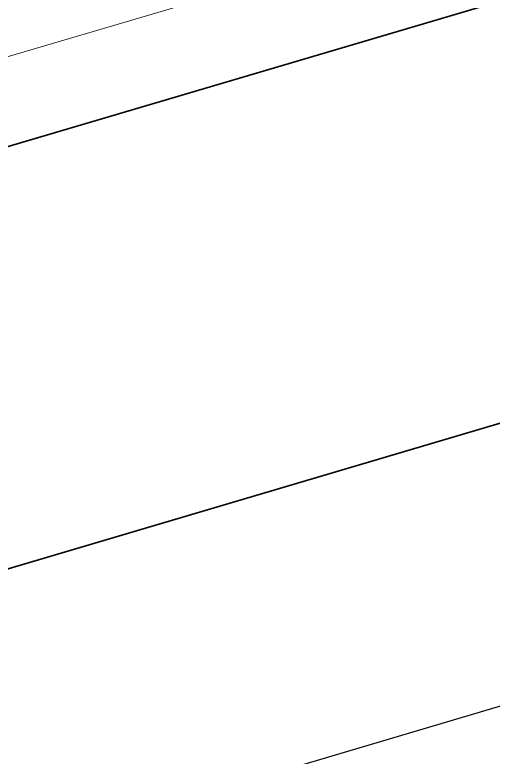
# Model space of a CAD drawing. Header units: millimetres. Extents: x 62878 to 70819, y -67946 to -61850.
# Drawn here: x 63859.95 to 63883.58, y -65544.27 to -65507.61 of the extents above; entities that cross this region are included whole.
import ezdxf

# ---------------------------------------------------------------- set-up
doc = ezdxf.new("R2010")
doc.units = ezdxf.units.MM
for name, color, linetype, lineweight in [('DOGRAMA', 171, 'Continuous', 0), ('DUVAR-GAZBETON', 84, 'Continuous', 35), ('GOR-2', 152, 'Continuous', 20)]:
    doc.layers.add(name, color=color, linetype=linetype, lineweight=lineweight)

msp = doc.modelspace()

# ---------------------------------------------------------------- linework, layer by layer
at = {"layer": 'DOGRAMA', "lineweight": -2}
msp.add_line((63796.29558782151, -65567.63161545103), (63900.59348260257, -65536.82032770604), dxfattribs=at)
at = {"layer": 'DUVAR-GAZBETON', "ltscale": 5}
for p, q in [((63775.95478578943, -65538.82205252469), (64149.79797615187, -65428.36420598846)), ((63714.53996131988, -65577.82276329251), (64145.51447628776, -65450.48456893033))]:
    msp.add_line(p, q, dxfattribs=at)
at = {"layer": 'GOR-2'}
msp.add_line((63790.47046950797, -65530.10153430652), (64146.38038463805, -65424.94235580697), dxfattribs=at)

doc.saveas('drawing.dxf')
